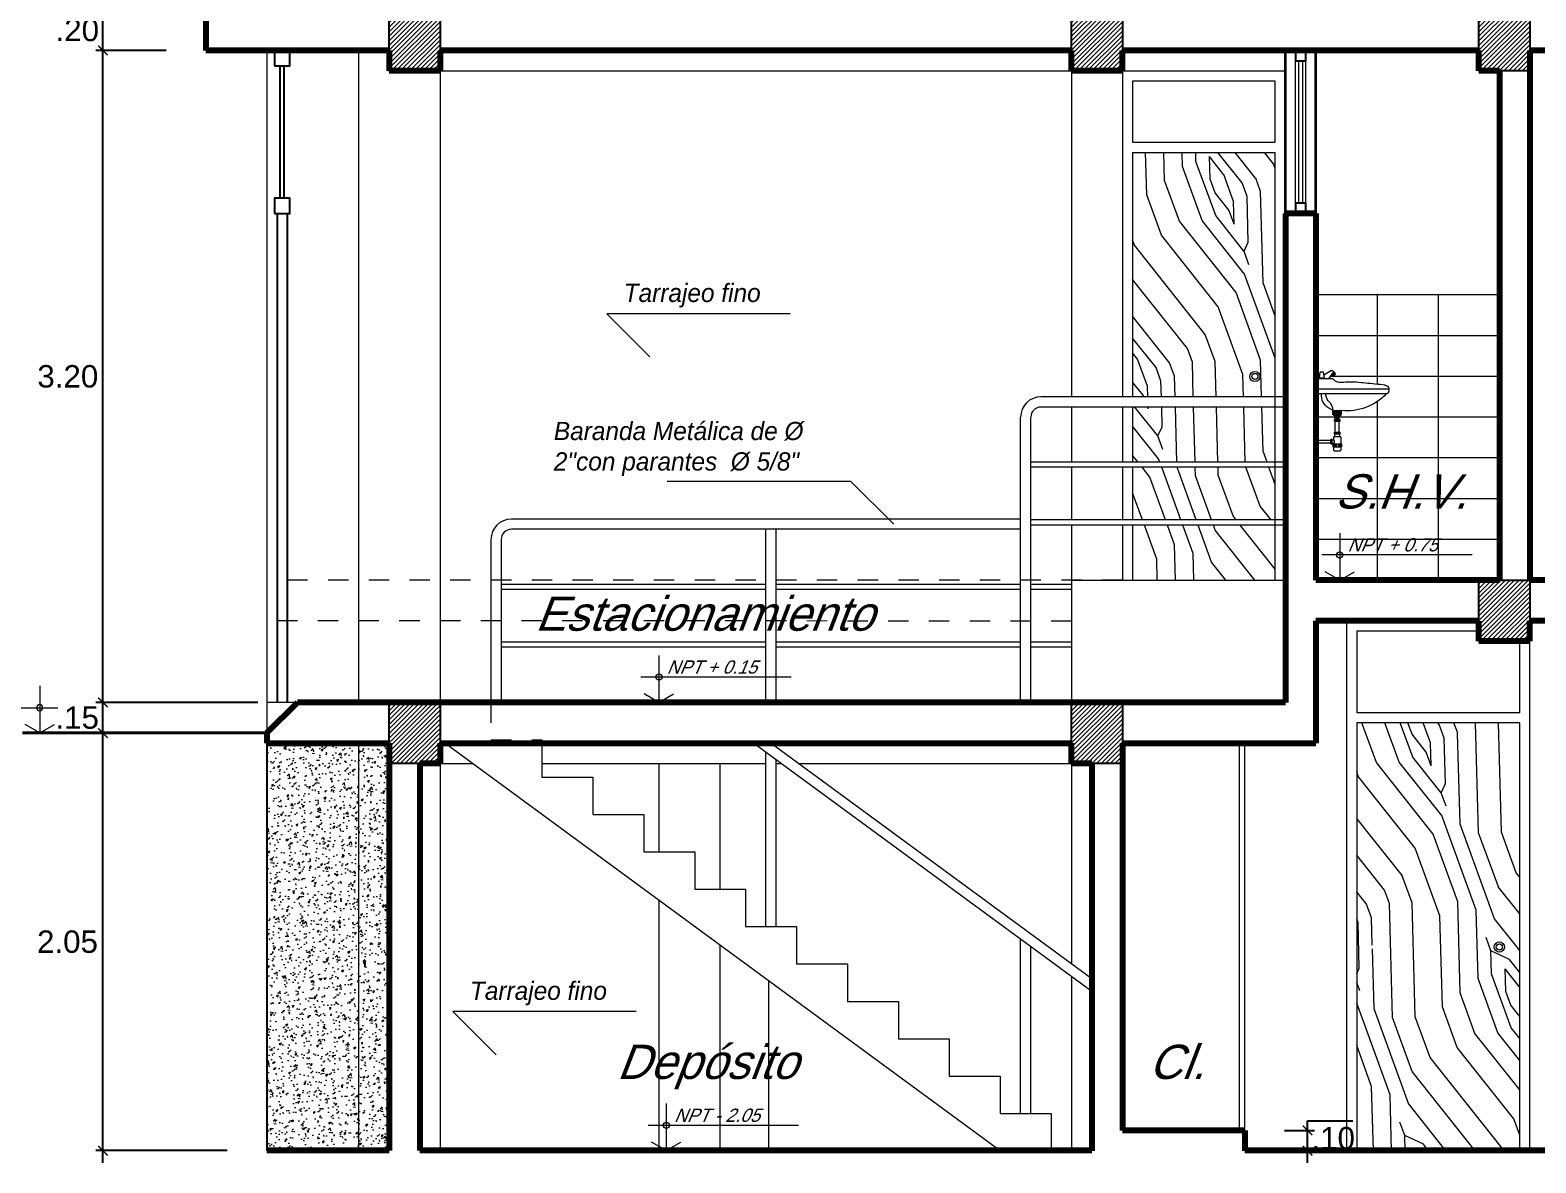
# Model space of a CAD drawing. Header units: millimetres. Extents: x 3779 to 7711, y 1445 to 3132.
# Drawn here: x 3948.41 to 3955.8, y 1470.32 to 1475.88 of the extents above; entities that cross this region are included whole.
import ezdxf

# ---------------------------------------------------------------- set-up
doc = ezdxf.new("R2010")
doc.units = ezdxf.units.MM
doc.header["$PDMODE"] = 3
doc.linetypes.add('HIDDEN', pattern=[9.525, 6.35, -3.175])
for name, color, linetype, lineweight in [('cotas', 7, 'Continuous', 5), ('pluma 0.0', 33, 'Continuous', 0), ('pluma 0.5', 41, 'Continuous', 5), ('pluma 1', 1, 'Continuous', 9), ('pluma 1.5', 14, 'Continuous', 15), ('pluma 2', 2, 'Continuous', 20), ('pluma 2.5', 30, 'Continuous', 25), ('pluma 3.5', 253, 'Continuous', 35), ('pluma 4', 34, 'Continuous', 40), ('pluma 8', 98, 'Continuous', 80), ('proyecciones', 32, 'HIDDEN', 9), ('SANITARIOS', 40, 'Continuous', 9), ('TEXTO', 7, 'Continuous', 9), ('TEXTURAS', 35, 'Continuous', 5)]:
    doc.layers.add(name, color=color, linetype=linetype, lineweight=lineweight)
doc.styles.add('nombreambiente', font='stylu.ttf', dxfattribs={"oblique": 20})
doc.styles.get("Standard").update_dxf_attribs({"font": 'arial.ttf'})
doc.dimstyles.new('INTERIOR', dxfattribs={"dimtxt": 0.11, "dimasz": 0.0465, "dimexe": 0.0345, "dimexo": 0.195, "dimgap": 0.0295, "dimtad": 2, "dimtih": 1, "dimtoh": 1, "dimzin": 4, "dimdsep": 46, "dimtxsty": 'Standard', "dimblk": 'ARCHTICK', "dimcen": 0, "dimdle": 0.06, "dimclrd": 256, "dimclre": 256, "dimclrt": 256, "dimadec": 0, "dimazin": 0, "dimtfac": 1, "dimtmove": 0, "dimatfit": 3, "dimldrblk": 'ARCHTICK', "dimfxl": 0.0345, "dimtolj": 1, "dimtzin": 0, "dimlwe": 25, "dimarcsym": 0})
pattern_1 = [(65, (-104.6108, 46.3613), (-0.48368953, 1.32892605), [0.05, -0.95]), (155, (-104.7589, 46.8717), (-1.32892605, -0.48368953), [0.1, -0.9]), (110, (-104.7528, 46.6482), (-0.90630779, 0.42261826), [0.0707, -0.2121, 0.0707, -0.1414, 0.495, -0.42431356]), (110, (-104.5866, 46.2948), (-0.90630779, 0.42261826), [0.07071, -0.14142, 0.07071, -1.13137356]), (110, (-104.5293, 46.6543), (-0.90630779, 0.42261826), [0.07071, -1.34350356]), (110, (-104.4417, 46.7238), (-0.90630779, 0.42261826), [0.07071, -1.34350356]), (110, (-104.59574, 46.6301), (-0.90630779, 0.42261826), [0.07071, -1.34350356]), (110, (-104.6622, 46.6059), (-0.90630779, 0.42261826), [0.14142, -1.27279356]), (110, (-105.2363, 47.14945), (-0.90630779, 0.42261826), [0.14142, -1.27279356]), (110, (-104.7498, 46.5364), (-0.90630779, 0.42261826), [0.28284, -1.13137356]), (110, (-104.8162, 46.5122), (-0.90630779, 0.42261826), [0.28284, -1.13137356]), (110, (-104.8134, 47.2281), (-0.90630779, 0.42261826), [0.28284, -1.13137356]), (110, (-104.928, 46.5092), (-0.90630779, 0.42261826), [0.212132, -1.20208156]), (110, (-105.14845, 46.3913), (-0.90630779, 0.42261826), [0.212132, -1.20208156]), (110, (-105.01555, 46.4397), (-0.90630779, 0.42261826), [0.212132, -1.20208156]), (110, (-105.01274, 47.15556), (-0.90630779, 0.42261826), [0.3535534, -1.06066016]), (110, (-105.1003, 47.08606), (-0.90630779, 0.42261826), [0.3535534, -1.06066016]), (110, (-104.8315, 47.071), (-0.90630779, 0.42261826), [0.49497475, -0.91923882]), (91.565051, (-104.65914, 46.49415), (0.42261826, 0.906307787), [0.1118034, -2.12426458]), (91.565051, (-104.8465, 46.8022), (0.42261826, 0.906307787), [0.1118034, -2.12426458]), (91.565051, (-104.777, 46.7146), (0.42261826, 0.906307787), [0.1118034, -2.12426458]), (91.565051, (-104.58964, 46.40657), (0.42261826, 0.906307787), [0.2236068, -2.01246118]), (91.565051, (-104.91295, 46.778), (0.42261826, 0.906307787), [0.3354102, -1.90065778]), (91.565051, (-105.00053, 46.7085), (0.42261826, 0.906307787), [0.4472136, -1.78885438]), (91.565051, (-105.0881, 46.639), (0.42261826, 0.906307787), [0.4472136, -1.78885438]), (91.565051, (-105.4234, 46.62985), (0.42261826, 0.906307787), [0.4472136, -1.78885438]), (91.565051, (-105.33276, 46.5876), (0.42261826, 0.906307787), [0.559017, -1.67705098]), (91.565051, (-105.221, 46.59064), (0.42261826, 0.906307787), [0.559017, -1.67705098]), (128.434949, (-104.71056, 46.7388), (-0.906307787, 0.42261826), [0.1118034, -2.12426458]), (128.434949, (-104.6833, 46.5606), (-0.906307787, 0.42261826), [0.1118034, -2.12426458]), (128.434949, (-104.61077, 46.36125), (-0.906307787, 0.42261826), [0.2236068, -2.01246118]), (128.434949, (-104.61993, 46.69654), (-0.906307787, 0.42261826), [0.2236068, -2.01246118]), (128.434949, (-104.6077, 46.2495), (-0.906307787, 0.42261826), [0.3354102, -1.90065778]), (128.434949, (-104.64998, 46.15886), (-0.906307787, 0.42261826), [0.4472136, -1.78885438]), (128.434949, (-104.31493, 46.99567), (-0.906307787, 0.42261826), [0.4472136, -1.78885438]), (128.434949, (-104.5535, 46.72072), (-0.906307787, 0.42261826), [0.4472136, -1.78885438]), (128.434949, (-104.37833, 46.85972), (-0.906307787, 0.42261826), [0.559017, -1.67705098]), (128.434949, (-104.4659, 46.79022), (-0.906307787, 0.42261826), [0.559017, -1.67705098])]

# ---------------------------------------------------------------- blocks, each defined once
blk = doc.blocks.new('rtrtete')
at = {"layer": 'SANITARIOS', "linetype": 'Continuous'}
for p, q in [((1158.3181, 372.9399), (1158.3354, 372.9576)), ((1158.3181, 372.9399), (1158.329, 372.9248)), ((1158.3234, 372.9454), (1158.3354, 372.9288)), ((1158.3287, 372.9508), (1158.3598, 372.9081)), ((1158.329, 372.9248), (1158.3417, 372.9329)), ((1158.3416, 372.9583), (1158.3856, 372.9303)), ((1158.3883, 372.9476), (1158.4074, 372.9476)), ((1158.0021, 372.8475), (1158.0021, 372.8356)), ((1158.0021, 372.8475), (1158.433, 372.8475)), ((1158.3328, 372.9084), (1158.433, 372.9084)), ((1158.3826, 372.9134), (1158.4131, 372.9134)), ((1158.433, 372.8206), (1158.433, 372.9084)), ((1158.0171, 372.8206), (1158.433, 372.8206)), ((1158.332, 372.7215), (1158.3577, 372.7362))]:
    blk.add_line(p, q, dxfattribs=at)
for points in [[(1158.3826, 372.9134), (1158.3883, 372.9476)], [(1158.4131, 372.9134), (1158.4074, 372.9476)], [(1158.3869, 372.9084), (1158.3877, 372.9134)], [(1158.4089, 372.9084), (1158.408, 372.9134)]]:
    blk.add_lwpolyline(points, dxfattribs=at)
for centre, radius, start, end in [((1158.3389, 372.9541), 0.005, 57.56789, 135.54306), ((1158.0271, 372.8475), 0.025, 90, 180), ((1158.0171, 372.8356), 0.015, 180, 270), ((1158.2488, 373.0364), 0.3167, 222.9576, 276.05375), ((1158.4096, 372.7197), 0.0768, 129.31682, 178.65643), ((1158.316, 372.8095), 0.0844, 299.63786, 7.53695), ((1158.3037, 372.8217), 0.0714, 323.30726, 359.0777), ((1158.3075, 372.4468), 0.2758, 84.73405, 95.26595)]:
    blk.add_arc(centre, radius, start, end, dxfattribs=at)
blk.add_open_spline([(1158.0228, 372.8721), (1158.0623, 372.8757), (1158.1376, 372.8828), (1158.2331, 372.8941), (1158.3083, 372.8823), (1158.3291, 372.9046), (1158.3328, 372.9084)], degree=3, knots=[0.0206676, 0.0206676, 0.0206676, 0.0206676, 0.1385643, 0.2464635, 0.3206752, 0.3362965, 0.3362965, 0.3362965, 0.3362965], dxfattribs=at)
at = {"layer": 'TEXTURAS', "linetype": 'Continuous'}
for p, q in [((1158.2822, 372.6982), (1158.2822, 372.7215)), ((1158.2831, 372.6982), (1158.2831, 372.7215)), ((1158.2845, 372.6982), (1158.2845, 372.7217)), ((1158.3286, 372.694), (1158.2864, 372.694)), ((1158.2868, 372.6982), (1158.2868, 372.7218)), ((1158.2894, 372.6982), (1158.2894, 372.722)), ((1158.2907, 372.6903), (1158.2907, 372.694)), ((1158.3244, 372.6903), (1158.2907, 372.6903)), ((1158.3244, 372.6687), (1158.2907, 372.6687)), ((1158.2907, 372.658), (1158.2907, 372.6687)), ((1158.3244, 372.658), (1158.2907, 372.658)), ((1158.2908, 372.6903), (1158.2908, 372.694)), ((1158.2908, 372.658), (1158.2908, 372.6687)), ((1158.2909, 372.6903), (1158.2909, 372.694)), ((1158.2909, 372.658), (1158.2909, 372.6687)), ((1158.2911, 372.6903), (1158.2911, 372.694)), ((1158.2911, 372.658), (1158.2911, 372.6687)), ((1158.2915, 372.6903), (1158.2915, 372.694)), ((1158.2915, 372.658), (1158.2915, 372.6687)), ((1158.2921, 372.6903), (1158.2921, 372.694)), ((1158.2921, 372.658), (1158.2921, 372.6687)), ((1158.2931, 372.6903), (1158.2931, 372.694)), ((1158.2931, 372.658), (1158.2931, 372.6687)), ((1158.2936, 372.6982), (1158.2936, 372.7223)), ((1158.2948, 372.6903), (1158.2948, 372.694)), ((1158.2948, 372.658), (1158.2948, 372.6687)), ((1158.2949, 372.6687), (1158.2949, 372.6903)), ((1158.3202, 372.6841), (1158.2949, 372.69)), ((1158.3202, 372.6823), (1158.2949, 372.6882)), ((1158.3202, 372.6806), (1158.2949, 372.6865)), ((1158.3202, 372.6789), (1158.2949, 372.6848)), ((1158.3202, 372.6771), (1158.2949, 372.683)), ((1158.3202, 372.6754), (1158.2949, 372.6813)), ((1158.3202, 372.6737), (1158.2949, 372.6796)), ((1158.3202, 372.6719), (1158.2949, 372.6778)), ((1158.3202, 372.6702), (1158.2949, 372.6761)), ((1158.3192, 372.6687), (1158.2949, 372.6744)), ((1158.3118, 372.6687), (1158.2949, 372.6726)), ((1158.3044, 372.6687), (1158.2949, 372.6709)), ((1158.297, 372.6687), (1158.2949, 372.6692)), ((1158.2949, 372.5928), (1158.2949, 372.658)), ((1158.2971, 372.6903), (1158.2971, 372.694)), ((1158.2971, 372.658), (1158.2971, 372.6687)), ((1158.299, 372.6982), (1158.299, 372.7223)), ((1158.3003, 372.6903), (1158.3003, 372.694)), ((1158.3003, 372.658), (1158.3003, 372.6687)), ((1158.3202, 372.6858), (1158.3008, 372.6903)), ((1158.3043, 372.6903), (1158.3043, 372.694)), ((1158.3043, 372.658), (1158.3043, 372.6687)), ((1158.3075, 372.694), (1158.3075, 372.7226)), ((1158.3202, 372.6875), (1158.3083, 372.6903)), ((1158.3107, 372.658), (1158.3107, 372.6687)), ((1158.3108, 372.6903), (1158.3108, 372.694)), ((1158.3147, 372.6903), (1158.3147, 372.694)), ((1158.3147, 372.658), (1158.3147, 372.6687)), ((1158.3202, 372.6893), (1158.3157, 372.6903)), ((1158.3161, 372.6982), (1158.3161, 372.7223)), ((1158.318, 372.6903), (1158.318, 372.694)), ((1158.318, 372.658), (1158.318, 372.6687)), ((1158.3202, 372.6687), (1158.3202, 372.6903)), ((1158.3202, 372.5928), (1158.3202, 372.658)), ((1158.3203, 372.6903), (1158.3203, 372.694)), ((1158.3203, 372.658), (1158.3203, 372.6687)), ((1158.3215, 372.6982), (1158.3215, 372.7223)), ((1158.322, 372.6903), (1158.322, 372.694)), ((1158.322, 372.658), (1158.322, 372.6687)), ((1158.3229, 372.6903), (1158.3229, 372.694)), ((1158.3229, 372.658), (1158.3229, 372.6687)), ((1158.3236, 372.6903), (1158.3236, 372.694)), ((1158.3236, 372.658), (1158.3236, 372.6687)), ((1158.324, 372.6903), (1158.324, 372.694)), ((1158.324, 372.658), (1158.324, 372.6687)), ((1158.3242, 372.6903), (1158.3242, 372.694)), ((1158.3242, 372.658), (1158.3242, 372.6687)), ((1158.3243, 372.6903), (1158.3243, 372.694)), ((1158.3243, 372.658), (1158.3243, 372.6687)), ((1158.3244, 372.6903), (1158.3244, 372.694)), ((1158.3244, 372.658), (1158.3244, 372.6687)), ((1158.3257, 372.6982), (1158.3257, 372.722)), ((1158.3283, 372.6982), (1158.3283, 372.7218)), ((1158.3305, 372.6982), (1158.3305, 372.7217)), ((1158.332, 372.6982), (1158.332, 372.7215)), ((1158.3329, 372.6982), (1158.3329, 372.7215)), ((1158.2864, 372.5632), (1158.2864, 372.5235)), ((1158.3244, 372.5928), (1158.2907, 372.5928)), ((1158.2907, 372.5843), (1158.2907, 372.5928)), ((1158.3244, 372.5843), (1158.2907, 372.5843)), ((1158.3244, 372.5674), (1158.2907, 372.5674)), ((1158.2908, 372.5843), (1158.2908, 372.5928)), ((1158.2909, 372.5843), (1158.2909, 372.5928)), ((1158.2911, 372.5843), (1158.2911, 372.5928)), ((1158.2915, 372.5843), (1158.2915, 372.5928)), ((1158.2921, 372.5843), (1158.2921, 372.5928)), ((1158.2928, 372.5674), (1158.2928, 372.5843)), ((1158.2931, 372.5843), (1158.2931, 372.5928)), ((1158.2948, 372.5843), (1158.2948, 372.5928)), ((1158.2971, 372.5843), (1158.2971, 372.5928)), ((1158.3003, 372.5843), (1158.3003, 372.5928)), ((1158.3043, 372.5843), (1158.3043, 372.5928)), ((1158.3107, 372.5843), (1158.3107, 372.5928)), ((1158.3147, 372.5843), (1158.3147, 372.5928)), ((1158.318, 372.5843), (1158.318, 372.5928)), ((1158.3203, 372.5843), (1158.3203, 372.5928)), ((1158.322, 372.5843), (1158.322, 372.5928)), ((1158.3222, 372.5674), (1158.3222, 372.5843)), ((1158.3229, 372.5843), (1158.3229, 372.5928)), ((1158.3236, 372.5843), (1158.3236, 372.5928)), ((1158.324, 372.5843), (1158.324, 372.5928)), ((1158.3242, 372.5843), (1158.3242, 372.5928)), ((1158.3243, 372.5843), (1158.3243, 372.5928)), ((1158.3244, 372.5843), (1158.3244, 372.5928)), ((1158.3286, 372.5632), (1158.3286, 372.5483)), ((1158.3329, 372.5235), (1158.2822, 372.5235)), ((1158.2822, 372.5235), (1158.2822, 372.5066)), ((1158.3329, 372.5066), (1158.2822, 372.5066)), ((1158.2825, 372.5235), (1158.2825, 372.5066)), ((1158.2831, 372.5235), (1158.2831, 372.5066)), ((1158.2839, 372.5235), (1158.2839, 372.5066)), ((1158.2855, 372.5235), (1158.2855, 372.5066)), ((1158.2864, 372.5066), (1158.2864, 372.4873)), ((1158.2879, 372.5235), (1158.2879, 372.5066)), ((1158.3244, 372.4831), (1158.2907, 372.4831)), ((1158.291, 372.5235), (1158.291, 372.5066)), ((1158.2955, 372.5235), (1158.2955, 372.5066)), ((1158.302, 372.5235), (1158.302, 372.5066)), ((1158.3131, 372.5235), (1158.3131, 372.5066)), ((1158.3196, 372.5235), (1158.3196, 372.5066)), ((1158.3241, 372.5235), (1158.3241, 372.5066)), ((1158.3271, 372.5235), (1158.3271, 372.5066)), ((1158.3371, 372.5483), (1158.3286, 372.5483)), ((1158.3286, 372.5275), (1158.3286, 372.5235)), ((1158.3371, 372.5275), (1158.3286, 372.5275)), ((1158.3286, 372.5066), (1158.3286, 372.4873)), ((1158.3296, 372.5235), (1158.3296, 372.5066)), ((1158.3311, 372.5235), (1158.3311, 372.5066)), ((1158.332, 372.5235), (1158.332, 372.5066)), ((1158.3325, 372.5235), (1158.3325, 372.5066)), ((1158.3329, 372.5235), (1158.3329, 372.5066)), ((1158.3371, 372.5253), (1158.3371, 372.5506)), ((1158.3455, 372.5506), (1158.3371, 372.5506)), ((1158.3371, 372.5505), (1158.3455, 372.5505)), ((1158.3371, 372.5503), (1158.3455, 372.5503)), ((1158.3371, 372.5502), (1158.3455, 372.5502)), ((1158.3371, 372.5498), (1158.3455, 372.5498)), ((1158.3371, 372.5491), (1158.3455, 372.5491)), ((1158.3371, 372.5482), (1158.3455, 372.5482)), ((1158.3371, 372.5465), (1158.3455, 372.5465)), ((1158.3371, 372.5442), (1158.3455, 372.5442)), ((1158.3371, 372.5409), (1158.3455, 372.5409)), ((1158.3371, 372.5349), (1158.3455, 372.5349)), ((1158.3371, 372.5317), (1158.3455, 372.5317)), ((1158.3371, 372.5294), (1158.3455, 372.5294)), ((1158.3371, 372.5277), (1158.3455, 372.5277)), ((1158.3371, 372.5267), (1158.3455, 372.5267)), ((1158.3371, 372.5261), (1158.3455, 372.5261)), ((1158.3371, 372.5257), (1158.3455, 372.5257)), ((1158.3371, 372.5255), (1158.3455, 372.5255)), ((1158.3371, 372.5254), (1158.3455, 372.5254)), ((1158.3455, 372.5253), (1158.3371, 372.5253)), ((1158.433, 372.5464), (1158.3395, 372.5464)), ((1158.433, 372.5295), (1158.3395, 372.5295)), ((1158.3455, 372.5253), (1158.3455, 372.5506))]:
    blk.add_line(p, q, dxfattribs=at)
for centre, radius, start, end in [((1158.2864, 372.6982), 0.00422, 180, 270), ((1158.2873, 372.6982), 0.00422, 180, 270), ((1158.2888, 372.6982), 0.00422, 180, 270), ((1158.291, 372.6982), 0.00425, 180.14692, 265.11687), ((1158.2937, 372.6983), 0.00431, 180.48, 261.15851), ((1158.2999, 372.6979), 0.00631, 177.01011, 218.06418), ((1158.3053, 372.6979), 0.00631, 177.01011, 218.06418), ((1158.3098, 372.6979), 0.00631, 321.93582, 2.98989), ((1158.3152, 372.6979), 0.00631, 321.93582, 2.98989), ((1158.3214, 372.6983), 0.00431, 278.84149, 359.52), ((1158.3241, 372.6982), 0.00425, 274.88313, 359.85308), ((1158.3263, 372.6982), 0.00422, 270, 0), ((1158.3278, 372.6982), 0.00422, 270, 0), ((1158.3286, 372.6982), 0.00422, 270, 0), ((1158.2907, 372.5632), 0.00422, 90, 180), ((1158.3244, 372.5632), 0.00422, 0, 90), ((1158.2907, 372.4873), 0.00422, 180, 270), ((1158.3244, 372.4873), 0.00422, 270, 0), ((1158.3435, 372.5379), 0.0182, 145.1591, 214.8409)]:
    blk.add_arc(centre, radius, start, end, dxfattribs=at)
blk = doc.blocks.new('ttryt')
at = {"layer": 'pluma 1'}
for p, q in [((1118.6396, 393.5141), (1118.6396, 393.2829)), ((1119.2894, 393.4071), (1118.5516, 393.4071)), ((1118.6396, 393.2829), (1118.5676, 393.3244)), ((1118.6396, 393.2829), (1118.7115, 393.3244))]:
    blk.add_line(p, q, dxfattribs=at)
at = {"layer": 'pluma 1', "linetype": 'Continuous'}
blk.add_circle((1118.6396, 393.4071), 0.015, dxfattribs=at)
blk = doc.blocks.new('_ArchTick')
at = {"color": 0, "linetype": 'ByBlock', "lineweight": 40, "const_width": 0.15}
blk.add_lwpolyline([(-0.5, -0.5), (0.5, 0.5)], dxfattribs=at)
blk = doc.blocks.new('*D828')
at = {"layer": 'cotas', "lineweight": 25, "transparency": 16777216}
for p, q in [((3949.3757, 1472.4328), (3948.7311, 1472.4328)), ((3949.3757, 1470.3828), (3948.7311, 1470.3828))]:
    blk.add_line(p, q, dxfattribs=at)
at = {"layer": 'cotas', "lineweight": -2, "transparency": 16777216}
blk.add_line((3948.7656, 1470.3228), (3948.7656, 1472.4928), dxfattribs=at)
at = {"layer": 'Defpoints', "color": 0, "transparency": 16777216}
for p in [(3948.7656, 1472.4328), (3949.5707, 1472.4328), (3949.5707, 1470.3828)]:
    blk.add_point(p, dxfattribs=at)
at = {"layer": 'cotas', "lineweight": -2, "transparency": 16777216, "xscale": 0.04649999999999999, "yscale": 0.04649999999999999, "zscale": 0.04649999999999999}
for p, rotation in [((3948.7656, 1472.4328), 90), ((3948.7656, 1470.3828), 270)]:
    blk.add_blockref('_ArchTick', p, dxfattribs=dict(at, rotation=rotation))
at = {"layer": 'cotas', "transparency": 16777216, "insert": (3948.5919, 1471.4078), "char_height": 0.11, "attachment_point": 5}
blk.add_mtext('\\A1;2.05', dxfattribs=at)
blk = doc.blocks.new('*D829')
at = {"layer": 'cotas', "lineweight": 25, "transparency": 16777216}
for p, q in [((3949.5257, 1472.5828), (3948.7311, 1472.5828)), ((3949.3757, 1472.4328), (3948.7311, 1472.4328))]:
    blk.add_line(p, q, dxfattribs=at)
at = {"layer": 'cotas', "lineweight": -2, "transparency": 16777216}
blk.add_line((3948.7656, 1472.3728), (3948.7656, 1472.6428), dxfattribs=at)
at = {"layer": 'Defpoints', "color": 0, "transparency": 16777216}
for p in [(3948.7656, 1472.5828), (3949.7207, 1472.5828), (3949.5707, 1472.4328)]:
    blk.add_point(p, dxfattribs=at)
at = {"layer": 'cotas', "lineweight": -2, "transparency": 16777216, "xscale": 0.04649999999999999, "yscale": 0.04649999999999999, "zscale": 0.04649999999999999}
for p, rotation in [((3948.7656, 1472.5828), 90), ((3948.7656, 1472.4328), 270)]:
    blk.add_blockref('_ArchTick', p, dxfattribs=dict(at, rotation=rotation))
at = {"layer": 'cotas', "transparency": 16777216, "insert": (3948.6394, 1472.5078), "char_height": 0.11, "attachment_point": 5}
blk.add_mtext('\\A1;.15', dxfattribs=at)
blk = doc.blocks.new('*D830')
at = {"layer": 'cotas', "lineweight": -2, "transparency": 16777216}
blk.add_line((3948.7656, 1472.5228), (3948.7656, 1475.8428), dxfattribs=at)
at = {"layer": 'cotas', "lineweight": 25, "transparency": 16777216}
for p, q in [((3949.0757, 1475.7828), (3948.7311, 1475.7828)), ((3949.5257, 1472.5828), (3948.7311, 1472.5828))]:
    blk.add_line(p, q, dxfattribs=at)
at = {"layer": 'Defpoints', "color": 0, "transparency": 16777216}
for p in [(3948.7656, 1475.7828), (3949.2707, 1475.7828), (3949.7207, 1472.5828)]:
    blk.add_point(p, dxfattribs=at)
at = {"layer": 'cotas', "lineweight": -2, "transparency": 16777216, "xscale": 0.04649999999999999, "yscale": 0.04649999999999999, "zscale": 0.04649999999999999}
for p, rotation in [((3948.7656, 1475.7828), 90), ((3948.7656, 1472.5828), 270)]:
    blk.add_blockref('_ArchTick', p, dxfattribs=dict(at, rotation=rotation))
at = {"layer": 'cotas', "transparency": 16777216, "insert": (3948.5935, 1474.1828), "char_height": 0.11, "attachment_point": 5}
blk.add_mtext('\\A1;3.20', dxfattribs=at)
blk = doc.blocks.new('*D831')
at = {"layer": 'cotas', "lineweight": 25, "transparency": 16777216}
for p, q in [((3949.0757, 1475.9828), (3948.7311, 1475.9828)), ((3949.0757, 1475.7828), (3948.7311, 1475.7828))]:
    blk.add_line(p, q, dxfattribs=at)
at = {"layer": 'cotas', "lineweight": -2, "transparency": 16777216}
blk.add_line((3948.7656, 1475.7228), (3948.7656, 1476.0428), dxfattribs=at)
at = {"layer": 'Defpoints', "color": 0, "transparency": 16777216}
for p in [(3948.7656, 1475.9828), (3949.2707, 1475.9828), (3949.2707, 1475.7828)]:
    blk.add_point(p, dxfattribs=at)
at = {"layer": 'cotas', "lineweight": -2, "transparency": 16777216, "xscale": 0.04649999999999999, "yscale": 0.04649999999999999, "zscale": 0.04649999999999999}
for p, rotation in [((3948.7656, 1475.9828), 90), ((3948.7656, 1475.7828), 270)]:
    blk.add_blockref('_ArchTick', p, dxfattribs=dict(at, rotation=rotation))
at = {"layer": 'cotas', "transparency": 16777216, "insert": (3948.64, 1475.8828), "char_height": 0.11, "attachment_point": 5}
blk.add_mtext('\\A1;.20', dxfattribs=at)
blk = doc.blocks.new('*D817')
at = {"layer": 'cotas', "lineweight": -2, "transparency": 16777216}
for p, q in [((3954.6793, 1470.4824), (3954.6793, 1470.5289)), ((3954.6793, 1470.5289), (3954.9011, 1470.5289)), ((3954.6793, 1470.3228), (3954.6793, 1470.4824))]:
    blk.add_line(p, q, dxfattribs=at)
at = {"layer": 'cotas', "lineweight": 25, "transparency": 16777216}
for p, q in [((3954.5657, 1470.4824), (3954.7138, 1470.4824)), ((3954.5657, 1470.3828), (3954.7138, 1470.3828))]:
    blk.add_line(p, q, dxfattribs=at)
at = {"layer": 'Defpoints', "color": 0, "transparency": 16777216}
for p in [(3954.3707, 1470.4824), (3954.6793, 1470.4824), (3954.3707, 1470.3828)]:
    blk.add_point(p, dxfattribs=at)
at = {"layer": 'cotas', "lineweight": -2, "transparency": 16777216, "xscale": 0.04649999999999999, "yscale": 0.04649999999999999, "zscale": 0.04649999999999999}
for p, rotation in [((3954.6793, 1470.4824), 90), ((3954.6793, 1470.3828), 270)]:
    blk.add_blockref('_ArchTick', p, dxfattribs=dict(at, rotation=rotation))
at = {"layer": 'cotas', "transparency": 16777216, "insert": (3954.805, 1470.4432), "char_height": 0.11, "attachment_point": 5}
blk.add_mtext('\\A1;.10', dxfattribs=at)

msp = doc.modelspace()

# ---------------------------------------------------------------- hatches: boundary and pattern name
at = {"layer": 'TEXTURAS'}
h = msp.add_hatch(dxfattribs=at)
h.set_pattern_fill('LINE', color=256, scale=0.005, angle=45)
h.set_pattern_definition([(45, (-207.471848, 127.683055), (-0.01122532015, 0.01122532015), [])])
h.paths.add_polyline_path([(3950.4207, 1475.9828), (3950.3207, 1475.9828), (3950.1707, 1475.9828), (3950.1707, 1475.6828), (3950.4207, 1475.6828), (3950.4207, 1475.7828)])
h = msp.add_hatch(dxfattribs=at)
h.set_pattern_fill('LINE', color=256, scale=0.005, angle=45)
h.set_pattern_definition([(45, (-204.121848, 127.683055), (-0.01122532015, 0.01122532015), [])])
h.paths.add_polyline_path([(3953.7707, 1475.9828), (3953.6707, 1475.9828), (3953.5207, 1475.9828), (3953.5207, 1475.6828), (3953.7707, 1475.6828), (3953.7707, 1475.7828)])
h = msp.add_hatch(dxfattribs=at)
h.set_pattern_fill('LINE', color=256, scale=0.005, angle=45)
h.set_pattern_definition([(45, (-202.121848, 127.683055), (-0.01122532015, 0.01122532015), [])])
h.paths.add_polyline_path([(3955.7707, 1475.9828), (3955.6707, 1475.9828), (3955.5207, 1475.9828), (3955.5207, 1475.6828), (3955.7707, 1475.6828), (3955.7707, 1475.7828)])
h = msp.add_hatch(dxfattribs=at)
h.set_pattern_fill('WOODFACE', color=256, angle=65, pattern_type=2)
h.set_pattern_definition(pattern_1)
h.paths.add_polyline_path([(3954.5207, 1473.4536), (3953.8207, 1473.4536), (3953.8207, 1473.1828), (3954.5207, 1473.1828)])
h.paths.add_polyline_path([(3954.5207, 1473.7369), (3953.8207, 1473.7369), (3953.8207, 1473.4786), (3954.5207, 1473.4786)])
h.paths.add_polyline_path([(3954.5207, 1474.0328), (3953.8207, 1474.0328), (3953.8207, 1473.7619), (3954.5207, 1473.7619)])
h.paths.add_polyline_path([(3954.5207, 1475.2828), (3953.8207, 1475.2828), (3953.8207, 1474.0828), (3954.5207, 1474.0828)])
h.paths.add_polyline_path([(3954.4457, 1474.1828, -1), (3954.3957, 1474.1828, -1)], flags=16)
h.paths.add_polyline_path([(3954.4357, 1474.1828, -1), (3954.4057, 1474.1828, -1)], flags=0)
h = msp.add_hatch(dxfattribs=at)
h.set_pattern_fill('LINE', color=256, scale=0.005, angle=45)
h.set_pattern_definition([(45, (-202.121848, 124.883055), (-0.01122532015, 0.01122532015), [])])
h.paths.add_polyline_path([(3955.7707, 1473.1828), (3955.6707, 1473.1828), (3955.5207, 1473.1828), (3955.5207, 1472.8828), (3955.7707, 1472.8828), (3955.7707, 1472.9828)])
h = msp.add_hatch(dxfattribs=at)
h.set_pattern_fill('LINE', color=256, scale=0.005, angle=45)
h.set_pattern_definition([(45, (-207.471848, 124.283055), (-0.01122532015, 0.01122532015), [])])
h.paths.add_polyline_path([(3950.4207, 1472.5828), (3950.3207, 1472.5828), (3950.1707, 1472.5828), (3950.1707, 1472.2828), (3950.4207, 1472.2828), (3950.4207, 1472.3828)])
h = msp.add_hatch(dxfattribs=at)
h.set_pattern_fill('LINE', color=256, scale=0.005, angle=45)
h.set_pattern_definition([(45, (-204.121848, 124.283055), (-0.01122532015, 0.01122532015), [])])
h.paths.add_polyline_path([(3953.7707, 1472.5828), (3953.6707, 1472.5828), (3953.5207, 1472.5828), (3953.5207, 1472.2828), (3953.7707, 1472.2828), (3953.7707, 1472.3828)])
h = msp.add_hatch(dxfattribs=at)
h.set_pattern_fill('WOODFACE', color=256, angle=65, pattern_type=2)
h.set_pattern_definition(pattern_1)
edge = h.paths.add_edge_path()
edge.add_arc((3955.0207, 1471.3824), 0.025, 0, 360)
h.paths.add_polyline_path([(3955.7207, 1472.4824), (3954.9207, 1472.4824), (3954.9207, 1470.3824), (3955.7207, 1470.3824)])
h = msp.add_hatch(dxfattribs=at)
h.set_pattern_fill('AR-CONC', color=256, scale=0.0005)
h.set_pattern_definition([(50, (-132.92925, 46.15886), (0.0910923345, -0.0079695428), [0.009525, -0.104775]), (355, (-132.92925, 46.15886), (-0.017621413, 0.0955283214), [0.00762, -0.08382]), (100.451, (-132.92166, 46.1582), (0.0734712508, 0.0875583439), [0.008095, -0.089045]), (46.1842, (-132.92925, 46.18426), (0.1355395204, -0.021021164), [0.0142875, -0.1571625]), (96.6356, (-132.91795, 46.18251), (0.1187021172, 0.123712778), [0.0121425, -0.1335675]), (351.184, (-132.92925, 46.18426), (0.118702303, 0.123712559), [0.01143, -0.12573]), (21, (-132.91655, 46.17791), (0.0758074399, -0.0511327593), [0.009525, -0.104775]), (326, (-132.91655, 46.17791), (0.0309010142, 0.092093983), [0.00762, -0.08382]), (71.4514, (-132.91023, 46.17365), (0.1067082454, 0.0409614289), [0.008095, -0.089045]), (37.5, (-132.92925, 46.15886), (0.00154430163, 0.04227751944), [0, -0.082804, 0, -0.08509, 0, -0.0841375]), (7.5, (-132.92925, 46.15886), (0.03340983126, 0.0500902874), [0, -0.048514, 0, -0.080899, 0, -0.0320675]), (327.5, (-132.95757, 46.15886), (0.06779529758, -0.002864372), [0, -0.03175, 0, -0.09906, 0, -0.131445]), (317.5, (-132.97027, 46.15886), (0.0740645907, 0.0127132455), [0, -0.041275, 0, -0.065786, 0, -0.093345])])
h.paths.add_polyline_path([(3950.0207, 1472.3824), (3949.5707, 1472.3824), (3949.5707, 1470.3828), (3949.7207, 1470.3828), (3950.0207, 1470.3828)])
h.paths.add_polyline_path([(3950.1707, 1472.3824), (3950.0207, 1472.3824), (3950.0207, 1470.3828), (3950.1707, 1470.3828)])

# ---------------------------------------------------------------- linework, layer by layer
at = {"layer": 'pluma 0.0'}
for p, q in [((3954.6207, 1475.0328), (3954.6207, 1475.7328)), ((3954.6707, 1475.0328), (3954.6707, 1475.7328)), ((3953.8207, 1475.3328), (3954.5207, 1475.3328)), ((3953.8207, 1475.2828), (3954.5207, 1475.2828)), ((3951.4949, 1472.2828), (3951.4949, 1471.849)), ((3951.7949, 1472.2828), (3951.7949, 1471.6657)), ((3951.4949, 1471.6113), (3951.4949, 1470.3828)), ((3951.7949, 1471.3913), (3951.7949, 1470.3828)), ((3952.0328, 1471.2168), (3952.0328, 1470.3828))]:
    msp.add_line(p, q, dxfattribs=at)
for points in [[(3954.5207, 1475.3328), (3954.5207, 1475.6328), (3953.8207, 1475.6328), (3953.8207, 1475.3328)], [(3953.8207, 1473.4536), (3953.8207, 1473.1828), (3954.5207, 1473.1828), (3954.5207, 1475.2828)], [(3953.8207, 1475.2828), (3953.8207, 1474.0828)], [(3953.8207, 1474.0328), (3953.8207, 1473.7619)], [(3953.8207, 1473.7369), (3953.8207, 1473.4786)]]:
    msp.add_lwpolyline(points, dxfattribs=at)
at = {"layer": 'pluma 0.5'}
for p, q in [((3953.5207, 1474.0328), (3953.5207, 1473.7619)), ((3953.7707, 1474.0328), (3953.7707, 1473.7619)), ((3953.5207, 1473.7369), (3953.5207, 1473.4786)), ((3953.7707, 1473.7369), (3953.7707, 1473.4786)), ((3953.5207, 1473.4536), (3953.5207, 1473.1828)), ((3953.7707, 1473.4536), (3953.7707, 1473.1828))]:
    msp.add_line(p, q, dxfattribs=at)
at = {"layer": 'pluma 1'}
for p, q in [((3949.5707, 1475.7828), (3949.5707, 1472.5828)), ((3954.6357, 1475.0328), (3954.6357, 1475.7328)), ((3954.6557, 1475.0328), (3954.6557, 1475.7328)), ((3953.2707, 1472.5828), (3953.2707, 1473.9828)), ((3954.5707, 1473.7619), (3953.3207, 1473.7619)), ((3954.5707, 1473.7369), (3953.3207, 1473.7369)), ((3954.5707, 1473.4786), (3953.3207, 1473.4786)), ((3952.0207, 1472.5828), (3952.0207, 1473.4328)), ((3952.0707, 1472.5828), (3952.0707, 1473.4328)), ((3954.5707, 1473.4536), (3953.3207, 1473.4536)), ((3952.0207, 1473.1619), (3950.7207, 1473.1619)), ((3952.0207, 1473.1369), (3950.7207, 1473.1369)), ((3953.2707, 1473.1619), (3952.0707, 1473.1619)), ((3953.2707, 1473.1369), (3952.0707, 1473.1369)), ((3953.5207, 1473.1619), (3953.3207, 1473.1619)), ((3953.5207, 1473.1369), (3953.3207, 1473.1369)), ((3952.0207, 1472.8786), (3950.7207, 1472.8786)), ((3953.2707, 1472.8786), (3952.0707, 1472.8786)), ((3953.5207, 1472.8786), (3953.3207, 1472.8786)), ((3952.0207, 1472.8536), (3950.7207, 1472.8536)), ((3953.2707, 1472.8536), (3952.0707, 1472.8536)), ((3953.5207, 1472.8536), (3953.3207, 1472.8536)), ((3955.7207, 1472.5324), (3954.9207, 1472.5324)), ((3955.7207, 1472.4824), (3954.9207, 1472.4824)), ((3951.9611, 1472.3824), (3953.6207, 1471.1654)), ((3952.0457, 1472.3824), (3953.6207, 1471.2274)), ((3954.3457, 1470.4824), (3954.3457, 1472.3824)), ((3954.3707, 1470.4824), (3954.3707, 1472.3824)), ((3952.0207, 1471.4824), (3952.0207, 1472.3387)), ((3952.0707, 1471.4824), (3952.0707, 1472.302)), ((3953.2707, 1470.5657), (3953.2707, 1471.422)), ((3953.3207, 1470.5657), (3953.3207, 1471.3854))]:
    msp.add_line(p, q, dxfattribs=at)
for points in [[(3955.5207, 1472.9328), (3954.9207, 1472.9328), (3954.9207, 1472.5324)], [(3955.7207, 1472.5324), (3955.7207, 1472.8828)], [(3954.9207, 1472.4824), (3954.9207, 1470.3824), (3955.7207, 1470.3824), (3955.7207, 1472.4824)]]:
    msp.add_lwpolyline(points, dxfattribs=at)
for centre, radius in [((3954.4207, 1474.1828), 0.025), ((3954.4207, 1474.1828), 0.015), ((3955.6207, 1471.3824), 0.025), ((3955.6207, 1471.3824), 0.015)]:
    msp.add_circle(centre, radius, dxfattribs=at)
at = {"layer": 'pluma 1.5'}
for p, q in [((3950.0207, 1475.7828), (3950.0207, 1472.5828)), ((3950.4207, 1475.6828), (3953.5207, 1475.6828)), ((3950.4207, 1475.6828), (3950.4207, 1472.5828)), ((3953.5207, 1475.6828), (3953.5207, 1474.0828)), ((3953.7707, 1475.6828), (3954.5707, 1475.6828)), ((3953.7707, 1475.6828), (3953.7707, 1474.0828)), ((3954.5707, 1474.0828), (3953.3707, 1474.0828)), ((3954.5707, 1474.0328), (3953.3707, 1474.0328)), ((3953.3207, 1472.5828), (3953.3207, 1473.9828)), ((3953.2707, 1473.4828), (3950.7707, 1473.4828)), ((3953.2707, 1473.4328), (3950.7707, 1473.4328)), ((3950.6707, 1473.3828), (3950.6707, 1472.5828)), ((3950.7207, 1473.3828), (3950.7207, 1472.5828)), ((3953.5207, 1473.1828), (3954.5707, 1473.1828)), ((3953.5207, 1473.1828), (3953.5207, 1472.5828)), ((3949.5707, 1472.5828), (3949.5707, 1472.4328)), ((3949.7207, 1472.5828), (3949.5707, 1472.5828)), ((3950.0207, 1472.3824), (3950.0207, 1470.3824)), ((3953.1707, 1470.3824), (3950.4434, 1472.3824)), ((3950.4207, 1472.2828), (3950.4207, 1470.3824)), ((3950.4207, 1472.2828), (3950.5792, 1472.2828)), ((3950.9207, 1472.2828), (3952.0207, 1472.2828)), ((3952.0707, 1472.2828), (3952.0969, 1472.2828)), ((3952.1815, 1472.2828), (3953.5207, 1472.2828)), ((3953.5207, 1472.2828), (3953.5207, 1471.3007)), ((3953.5207, 1471.2387), (3953.5207, 1470.3828))]:
    msp.add_line(p, q, dxfattribs=at)
msp.add_lwpolyline([(3950.9207, 1472.3824), (3950.9207, 1472.2157), (3951.1707, 1472.2157), (3951.1707, 1472.0324), (3951.4207, 1472.0324), (3951.4207, 1471.849), (3951.6707, 1471.849), (3951.6707, 1471.6657), (3951.9207, 1471.6657), (3951.9207, 1471.4824), (3952.1707, 1471.4824), (3952.1707, 1471.299), (3952.4207, 1471.299), (3952.4207, 1471.1157), (3952.6707, 1471.1157), (3952.6707, 1470.9324), (3952.9207, 1470.9324), (3952.9207, 1470.749), (3953.1707, 1470.749), (3953.1707, 1470.5657), (3953.4207, 1470.5657), (3953.4207, 1470.3824)], dxfattribs=at)
for centre, radius in [((3953.3707, 1473.9828), 0.1), ((3953.3707, 1473.9828), 0.05), ((3950.7707, 1473.3828), 0.1), ((3950.7707, 1473.3828), 0.05)]:
    msp.add_arc(centre, radius, 90, 180, dxfattribs=at)
at = {"layer": 'pluma 2'}
msp.add_lwpolyline([(3955.5207, 1472.9824), (3954.8707, 1472.9824), (3954.8707, 1470.3824), (3955.7707, 1470.3824), (3955.7707, 1472.8828)], dxfattribs=at)
at = {"layer": 'pluma 2.5'}
for p, q in [((3949.6357, 1475.0578), (3949.6357, 1475.7078)), ((3949.6557, 1475.0578), (3949.6557, 1475.7078)), ((3949.6207, 1474.9828), (3949.6207, 1472.5828)), ((3949.6707, 1474.9828), (3949.6707, 1472.5828)), ((3949.5707, 1472.3824), (3949.5707, 1470.3828))]:
    msp.add_line(p, q, dxfattribs=at)
for points in [[(3950.4207, 1475.6828), (3950.1707, 1475.6828), (3950.1707, 1475.9828), (3950.4207, 1475.9828)], [(3953.7707, 1475.6828), (3953.5207, 1475.6828), (3953.5207, 1475.9828), (3953.7707, 1475.9828)], [(3955.7707, 1475.6828), (3955.5207, 1475.6828), (3955.5207, 1475.9828), (3955.7707, 1475.9828)], [(3949.6082, 1475.7078), (3949.6832, 1475.7078), (3949.6832, 1475.7828), (3949.6082, 1475.7828)], [(3954.6207, 1475.7328), (3954.6707, 1475.7328), (3954.6707, 1475.7828), (3954.6207, 1475.7828)], [(3949.6082, 1474.9828), (3949.6832, 1474.9828), (3949.6832, 1475.0578), (3949.6082, 1475.0578)], [(3954.6207, 1474.9828), (3954.6707, 1474.9828), (3954.6707, 1475.0328), (3954.6207, 1475.0328)], [(3955.7707, 1472.8828), (3955.5207, 1472.8828), (3955.5207, 1473.1828), (3955.7707, 1473.1828)], [(3950.4207, 1472.2828), (3950.1707, 1472.2828), (3950.1707, 1472.5828), (3950.4207, 1472.5828)], [(3953.7707, 1472.2828), (3953.5207, 1472.2828), (3953.5207, 1472.5828), (3953.7707, 1472.5828)]]:
    msp.add_lwpolyline(points, close=True, dxfattribs=at)
at = {"layer": 'pluma 3.5'}
for p, q in [((3954.5707, 1474.9828), (3954.5707, 1475.7828)), ((3954.7207, 1474.9828), (3954.7207, 1475.7828))]:
    msp.add_line(p, q, dxfattribs=at)
at = {"layer": 'pluma 4'}
msp.add_line((3949.5707, 1472.4328), (3948.3707, 1472.4328), dxfattribs=at)
at = {"layer": 'pluma 8'}
for p, q in [((3949.2707, 1475.9828), (3949.2707, 1475.7828)), ((3950.1707, 1475.7828), (3949.2707, 1475.7828)), ((3950.1707, 1475.7824), (3950.1707, 1475.6828)), ((3953.5207, 1475.7828), (3950.4207, 1475.7828)), ((3950.4207, 1475.7824), (3950.4207, 1475.6828)), ((3953.5207, 1475.6828), (3953.5207, 1475.7824)), ((3955.5207, 1475.7828), (3953.7707, 1475.7828)), ((3953.7707, 1475.6828), (3953.7707, 1475.7828)), ((3955.5207, 1475.6828), (3955.5207, 1475.7824)), ((3958.0207, 1475.7828), (3955.7707, 1475.7828)), ((3955.7707, 1475.7828), (3955.7707, 1473.1828)), ((3950.4207, 1475.6828), (3950.1707, 1475.6828)), ((3953.7707, 1475.6828), (3953.5207, 1475.6828)), ((3955.6207, 1475.6828), (3955.5207, 1475.6828)), ((3955.6207, 1475.6828), (3955.6207, 1473.1828)), ((3954.7207, 1474.9828), (3954.5707, 1474.9828)), ((3954.5707, 1474.9828), (3954.5707, 1472.5828)), ((3954.7207, 1474.9828), (3954.7207, 1473.1828)), ((3955.6207, 1473.1828), (3954.7207, 1473.1828)), ((3958.1207, 1473.1828), (3955.7707, 1473.1828)), ((3955.5207, 1472.9828), (3954.7207, 1472.9828)), ((3954.7207, 1472.9828), (3954.7207, 1472.3824)), ((3955.5207, 1472.8828), (3955.5207, 1472.9824)), ((3958.0207, 1472.9828), (3955.7707, 1472.9828)), ((3955.7707, 1472.8828), (3955.7707, 1472.9828)), ((3955.7707, 1472.8828), (3955.5207, 1472.8828)), ((3949.7207, 1472.5828), (3949.5707, 1472.4328)), ((3954.5707, 1472.5828), (3949.7207, 1472.5828)), ((3949.5707, 1472.4328), (3949.5707, 1472.3824)), ((3949.5707, 1472.3824), (3950.1707, 1472.3824)), ((3950.1707, 1472.3824), (3950.1707, 1470.3828)), ((3950.4207, 1472.3824), (3953.5207, 1472.3824)), ((3950.4207, 1472.3824), (3950.4207, 1472.2828)), ((3953.5207, 1472.2828), (3953.5207, 1472.3824)), ((3953.7707, 1472.3824), (3954.7207, 1472.3824)), ((3953.7707, 1472.3824), (3953.7707, 1470.4824)), ((3950.3207, 1472.2828), (3950.3207, 1470.3828)), ((3950.4207, 1472.2828), (3950.3207, 1472.2828)), ((3953.6207, 1472.2828), (3953.5207, 1472.2828)), ((3953.6207, 1472.2828), (3953.6207, 1470.3824)), ((3954.3707, 1470.4824), (3953.7707, 1470.4824)), ((3954.3707, 1470.4824), (3954.3707, 1470.3824)), ((3950.1707, 1470.3828), (3949.5707, 1470.3828)), ((3953.6207, 1470.3828), (3950.3207, 1470.3828)), ((3958.1207, 1470.3828), (3954.3707, 1470.3828))]:
    msp.add_line(p, q, dxfattribs=at)
at = {"layer": 'proyecciones', "linetype": 'HIDDEN', "ltscale": 0.01}
for p, q in [((3953.7707, 1473.1828), (3949.5707, 1473.1828)), ((3953.5207, 1472.9824), (3949.5707, 1472.9828))]:
    msp.add_line(p, q, dxfattribs=at)
msp.add_lwpolyline([(3950.6707, 1472.5824), (3950.6707, 1472.399), (3950.9207, 1472.399), (3950.9207, 1472.3824)], dxfattribs=at)
at = {"layer": 'TEXTURAS'}
for p, q in [((3955.6207, 1474.5828), (3954.7207, 1474.5828)), ((3955.0207, 1474.5828), (3955.0207, 1474.1442)), ((3955.3207, 1474.5828), (3955.3207, 1473.1828)), ((3955.6207, 1474.3828), (3954.7207, 1474.3828)), ((3954.7385, 1474.1828), (3954.7207, 1474.1828)), ((3955.6207, 1474.1828), (3954.7904, 1474.1828)), ((3955.0207, 1474.0593), (3955.0207, 1473.1828)), ((3954.8142, 1473.9828), (3954.7207, 1473.9828)), ((3955.6207, 1473.9828), (3954.8352, 1473.9828)), ((3955.6207, 1473.7828), (3954.7207, 1473.7828)), ((3955.6207, 1473.5828), (3954.7207, 1473.5828)), ((3955.6207, 1473.3828), (3954.7207, 1473.3828))]:
    msp.add_line(p, q, dxfattribs=at)
for points in [[(3952.1389, 1474.4908), (3951.2389, 1474.4908), (3951.451, 1474.2787)], [(3951.5356, 1473.6695), (3952.4356, 1473.6695), (3952.6477, 1473.4574)], [(3951.3842, 1471.0655), (3950.4842, 1471.0655), (3950.6964, 1470.8534)]]:
    msp.add_lwpolyline(points, dxfattribs=at)

# ---------------------------------------------------------------- block references
at = {"layer": 'pluma 1', "linetype": 'Continuous'}
for p in [(2836.1974, 1079.8999), (2832.8554, 1079.2999), (2832.8915, 1077.0999)]:
    msp.add_blockref('ttryt', p, dxfattribs=at)
at = {"layer": 'pluma 1', "linetype": 'Continuous', "xscale": -1}
msp.add_blockref('ttryt', (5067.0955, 1079.1499), dxfattribs=at)
at = {"layer": 'SANITARIOS', "linetype": 'Continuous', "xscale": -0.8293276693304961, "yscale": 0.8293276693304961, "zscale": 0.8293276693304961}
msp.add_blockref('rtrtete', (4915.4412, 1164.9074), dxfattribs=at)

# ---------------------------------------------------------------- texts
at = {"layer": 'TEXTO', "char_height": 0.0896, "attachment_point": 1}
for s, insert, width in [('{\\fStylus BT|b0|i1|c0|p34;\\C7;Tarrajeo fino}', (3951.3221, 1474.6378), 2.293656), ('\\A1;{\\fStylus BT|b0|i1|c0|p34;\\C7;Baranda Metálica de %%C 2"con parantes  %%C 5/8"}', (3950.9794, 1473.9601), 1.455108), ('{\\fStylus BT|b0|i1|c0|p34;\\C7;Tarrajeo fino}', (3950.5674, 1471.2126), 2.293656)]:
    msp.add_mtext(s, dxfattribs=dict(at, insert=insert, width=width))
at = {"layer": 'TEXTO', "attachment_point": 1, "style": 'nombreambiente'}
for s, insert, char_height, width in [('{\\Q21;S.H.V.}', (3954.8113, 1473.7027), 0.168, 1.67738), ('{\\Q23;NPT + 0.75}', (3954.875, 1473.3891), 0.065, 0.790868), ('{\\Q21;Estacionamiento}', (3950.886, 1473.1027), 0.168, 1.67738), ('{\\Q23;NPT + 0.15}', (3951.533, 1472.7891), 0.065, 0.790868), ('{\\Q21;Depósito}', (3951.2872, 1470.9027), 0.168, 1.67738), ('{\\Q21;Cl.}', (3953.8974, 1470.9027), 0.168, 1.67738), ('{\\Q23;NPT - 2.05}', (3951.5691, 1470.5891), 0.065, 0.790868)]:
    msp.add_mtext(s, dxfattribs=dict(at, insert=insert, char_height=char_height, width=width))

# ---------------------------------------------------------------- dimensions: what is measured, and where the dimension line sits
at = {"layer": 'cotas'}
for base, p1, p2, picture, middle in [((3948.7656, 1475.9828), (3949.2707, 1475.7828), (3949.2707, 1475.9828), '*D831', (3948.64, 1475.8828)), ((3948.7656, 1475.7828), (3949.7207, 1472.5828), (3949.2707, 1475.7828), '*D830', (3948.5935, 1474.1828))]:
    dim = msp.add_linear_dim(base=base, p1=p1, p2=p2, angle=90, dimstyle='INTERIOR', override={"dimtmove": 1}, dxfattribs=at)
    dim.commit()
    dim.dimension.update_dxf_attribs({"geometry": picture, "text_midpoint": middle})
dim = msp.add_linear_dim(base=(3948.7656, 1472.5828), p1=(3949.5707, 1472.4328), p2=(3949.7207, 1472.5828), angle=90, dimstyle='INTERIOR', override={"dimtmove": 1}, dxfattribs=at)
dim.commit()
dim.dimension.update_dxf_attribs({"geometry": '*D829', "text_midpoint": (3948.7656, 1472.5078), "dimtype": 160})
for base, p1, p2, picture, middle in [((3948.7656, 1472.4328), (3949.5707, 1470.3828), (3949.5707, 1472.4328), '*D828', (3948.5919, 1471.4078)), ((3954.6793, 1470.4824), (3954.3707, 1470.3828), (3954.3707, 1470.4824), '*D817', (3954.805, 1470.4432))]:
    dim = msp.add_linear_dim(base=base, p1=p1, p2=p2, angle=90, dimstyle='INTERIOR', dxfattribs=at)
    dim.commit()
    dim.dimension.update_dxf_attribs({"geometry": picture, "text_midpoint": middle})

doc.saveas('drawing.dxf')
